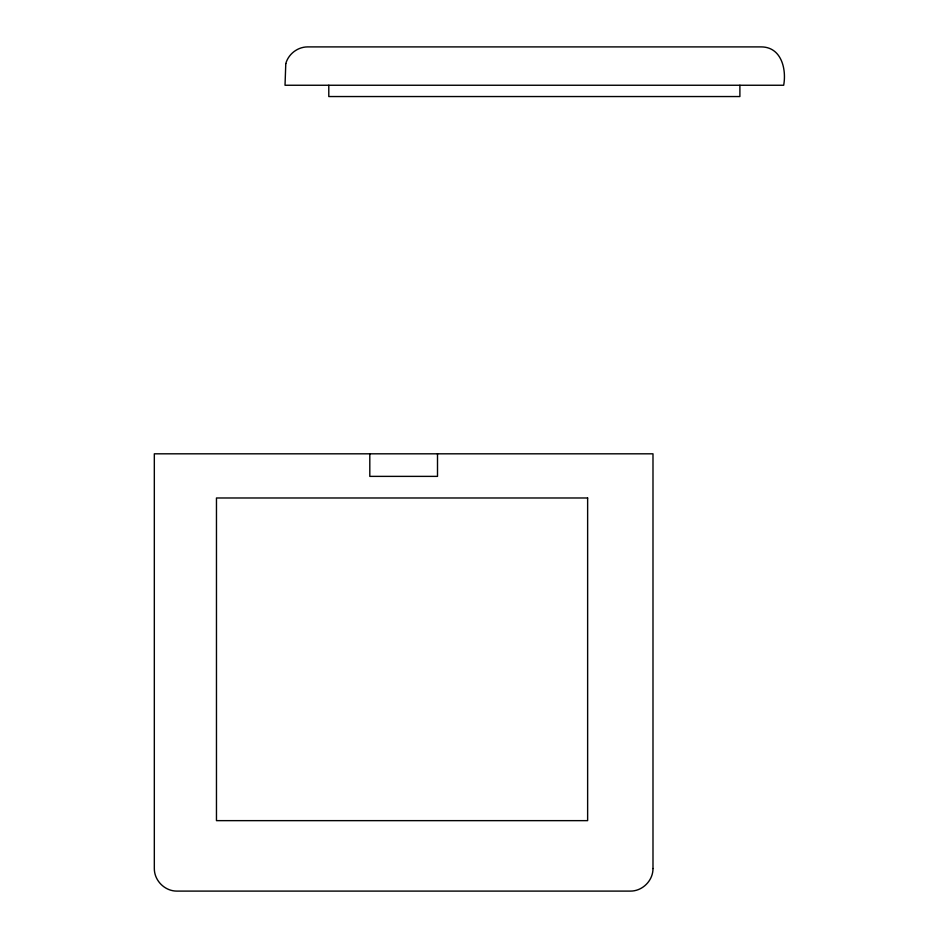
<?xml version="1.0" encoding="UTF-8"?>
<svg xmlns="http://www.w3.org/2000/svg" width="938" height="938" viewBox="0 0 938 938"><rect width="100%" height="100%" fill="white"/><g stroke="black" fill="none" stroke-linecap="round" stroke-linejoin="round"><path stroke-width="1.41" d="M739.894 85.252L739.894 96.544L328.792 96.544L328.792 85.252M437.507 453.816L437.507 476.375L369.807 476.375L369.807 453.816M285.785 63.62L285.023 85.252L783.676 85.252C786.642 68.966 781.307 46.865 761.105 46.9L307.582 46.9C297.604 46.959 288.423 54.005 285.785 63.62M652.989 868.541C653.059 880.618 642.495 891.17 630.418 891.1L176.895 891.1C164.818 891.17 154.254 880.618 154.324 868.541L154.324 453.816L652.989 453.816L652.989 868.541M587.634 497.984L216.467 497.984L216.467 820.644L587.634 820.644L587.634 497.984"/></g></svg>
